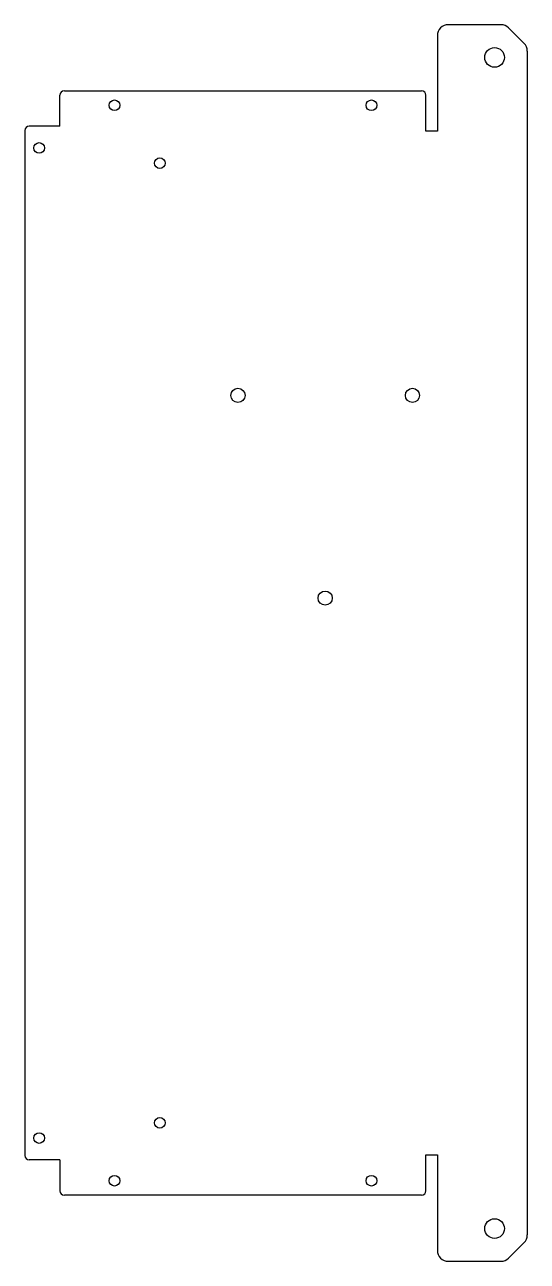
# Model space of a CAD drawing. Header units: millimetres. Extents: x -101 to 129, y -284 to 284.
import ezdxf

# ---------------------------------------------------------------- set-up
doc = ezdxf.new("R2010")
doc.units = ezdxf.units.MM

msp = doc.modelspace()

# ---------------------------------------------------------------- linework, layer by layer
at = {"color": 7, "linetype": 'Continuous', "lineweight": 25}
for p, q in [((87.99, 278.6), (87.99, 234.8)), ((117.12, 283.6), (92.99, 283.6)), ((127.73, 275.06), (120.65, 282.14)), ((129.19, 271.53), (129.19, -271.53)), ((-85.04, 237.09), (-85.04, 251.24)), ((-83.04, 253.24), (80.75, 253.24)), ((82.75, 234.8), (82.75, 251.24)), ((-101.19, 235.09), (-101.19, -235.09)), ((-85.04, 237.09), (-99.19, 237.09)), ((87.99, 234.8), (82.75, 234.8)), ((-85.04, -237.09), (-99.19, -237.09)), ((-85.04, -237.09), (-85.04, -251.24)), ((82.75, -234.8), (87.99, -234.8)), ((82.75, -251.24), (82.75, -234.8)), ((87.99, -234.8), (87.99, -278.6)), ((80.75, -253.24), (-83.04, -253.24)), ((120.65, -282.14), (127.73, -275.06)), ((92.99, -283.6), (117.12, -283.6))]:
    msp.add_line(p, q, dxfattribs=at)
for centre, radius in [((114.19, 268.6), 4.5), ((-60.04, 246.64), 2.45), ((57.75, 246.64), 2.45), ((-94.59, 227.09), 2.45), ((-39.25, 220.1), 2.45), ((-3.45, 113.6), 3.25), ((76.55, 113.6), 3.25), ((36.55, 20.6), 3.25), ((-39.25, -220.1), 2.45), ((-94.59, -227.09), 2.45), ((-60.04, -246.64), 2.45), ((57.75, -246.64), 2.45), ((114.19, -268.6), 4.5)]:
    msp.add_circle(centre, radius, dxfattribs=at)
for centre, radius, start, end in [((92.99, 278.6), 5, 90, 180), ((117.12, 278.6), 5, 45, 90), ((124.19, 271.53), 5, 360, 45), ((-83.04, 251.24), 2, 90, 180), ((80.75, 251.24), 2, 0, 90), ((-99.19, 235.09), 2, 90, 180), ((-99.19, -235.09), 2, 180, 270), ((-83.04, -251.24), 2, 180, 270), ((80.75, -251.24), 2, 270, 360), ((124.19, -271.53), 5, 315, 0), ((92.99, -278.6), 5, 180, 270), ((117.12, -278.6), 5, 270, 315)]:
    msp.add_arc(centre, radius, start, end, dxfattribs=at)

doc.saveas('drawing.dxf')
